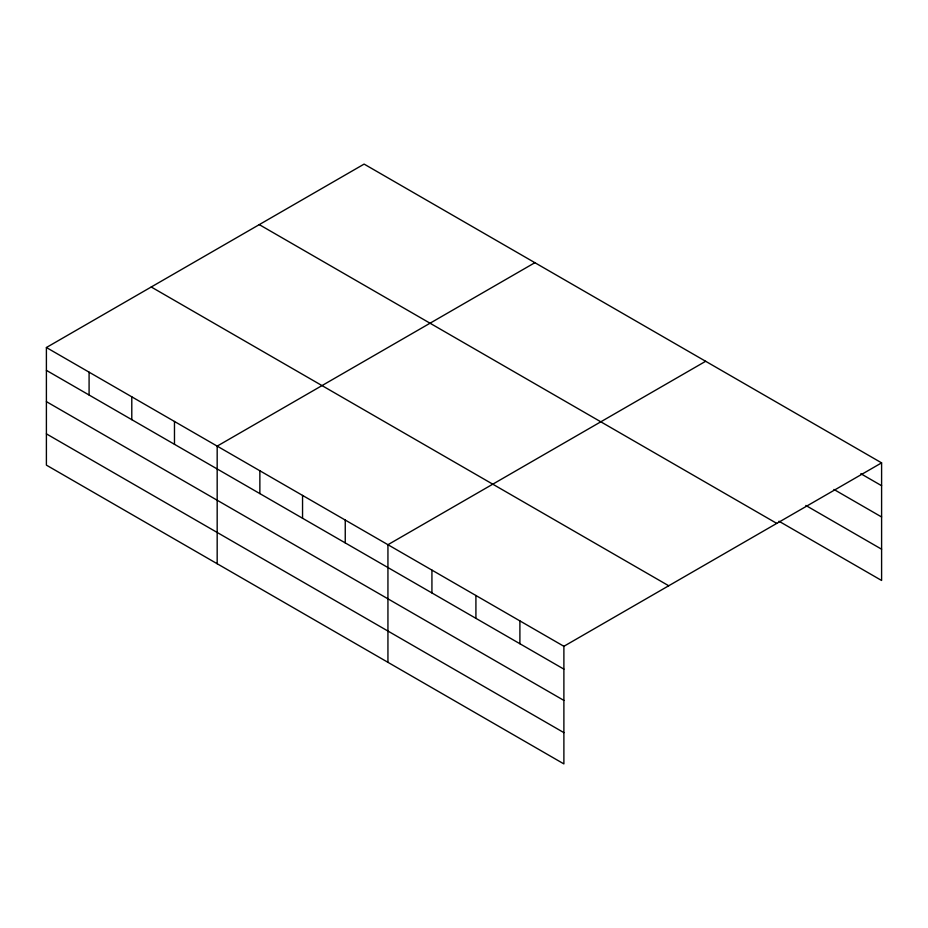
<?xml version="1.0" encoding="UTF-8"?>
<svg xmlns="http://www.w3.org/2000/svg" width="928" height="928" viewBox="0 0 928 928"><rect width="100%" height="100%" fill="white"/><g stroke="black" fill="none" stroke-linecap="round" stroke-linejoin="round"><path stroke-width="1.39" d="M563.888 700.408L563.888 646.294L46.4 347.524L46.4 465.137L563.888 763.906L563.888 700.408L46.4 401.638M778.963 521.223L881.6 580.476L881.6 462.863L364.112 164.094L46.4 347.524M534.888 262.682L217.175 446.124L217.175 563.737M705.651 361.282L387.939 544.713L387.939 662.325M563.888 646.294L881.6 462.863M860.824 473.709L881.6 485.704M833.947 489.462L881.6 516.977M805.84 505.458L881.6 549.202M259.272 224.622L776.759 523.392M151.241 286.996L668.728 585.765M46.4 370.365L563.888 669.134M46.4 433.863L563.888 732.633M519.9 620.902L519.9 643.742M475.913 595.498L475.913 618.338M431.926 570.105L431.926 592.946M345.251 520.063L345.251 542.903M302.551 495.413L302.551 518.253M259.863 470.763L259.863 493.603M174.476 421.474L174.476 444.315M131.788 396.824L131.788 419.665M89.088 372.174L89.088 395.015"/></g></svg>
